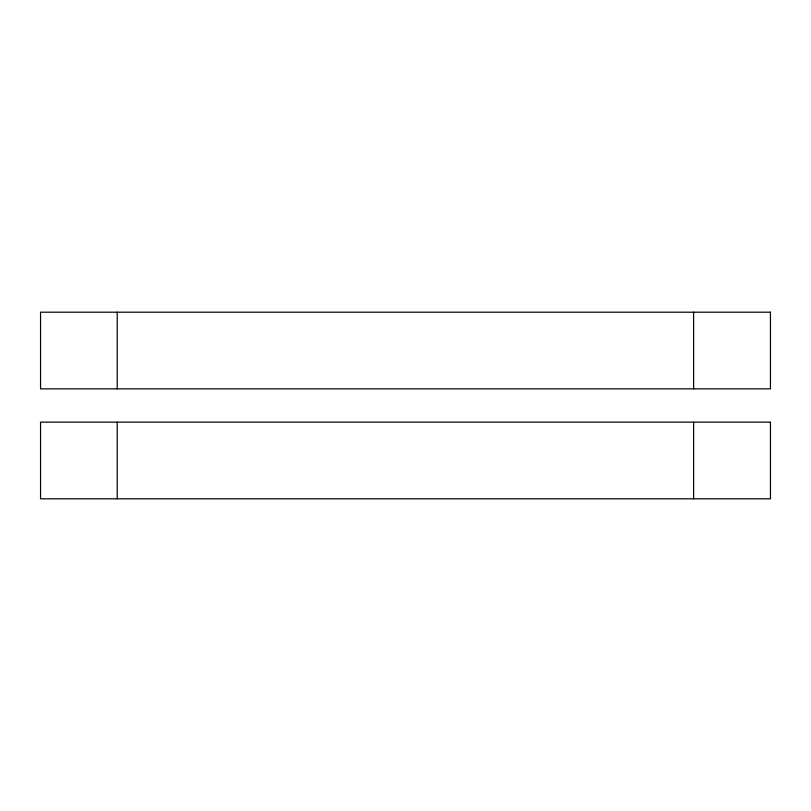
<?xml version="1.0" encoding="UTF-8"?>
<svg xmlns="http://www.w3.org/2000/svg" width="811" height="811" viewBox="0 0 811 811"><rect width="100%" height="100%" fill="white"/><g stroke="black" fill="none" stroke-linecap="round" stroke-linejoin="round"><path stroke-width="1.22" d="M693.608 312.194L693.608 388.854M693.608 422.146L693.608 498.806M117.21 312.194L117.21 388.854M117.21 422.146L117.21 498.806M770.45 312.194L40.55 312.194L40.55 388.854L770.45 388.854L770.45 312.194M770.45 422.146L40.55 422.146L40.55 498.806L770.45 498.806L770.45 422.146"/></g></svg>
